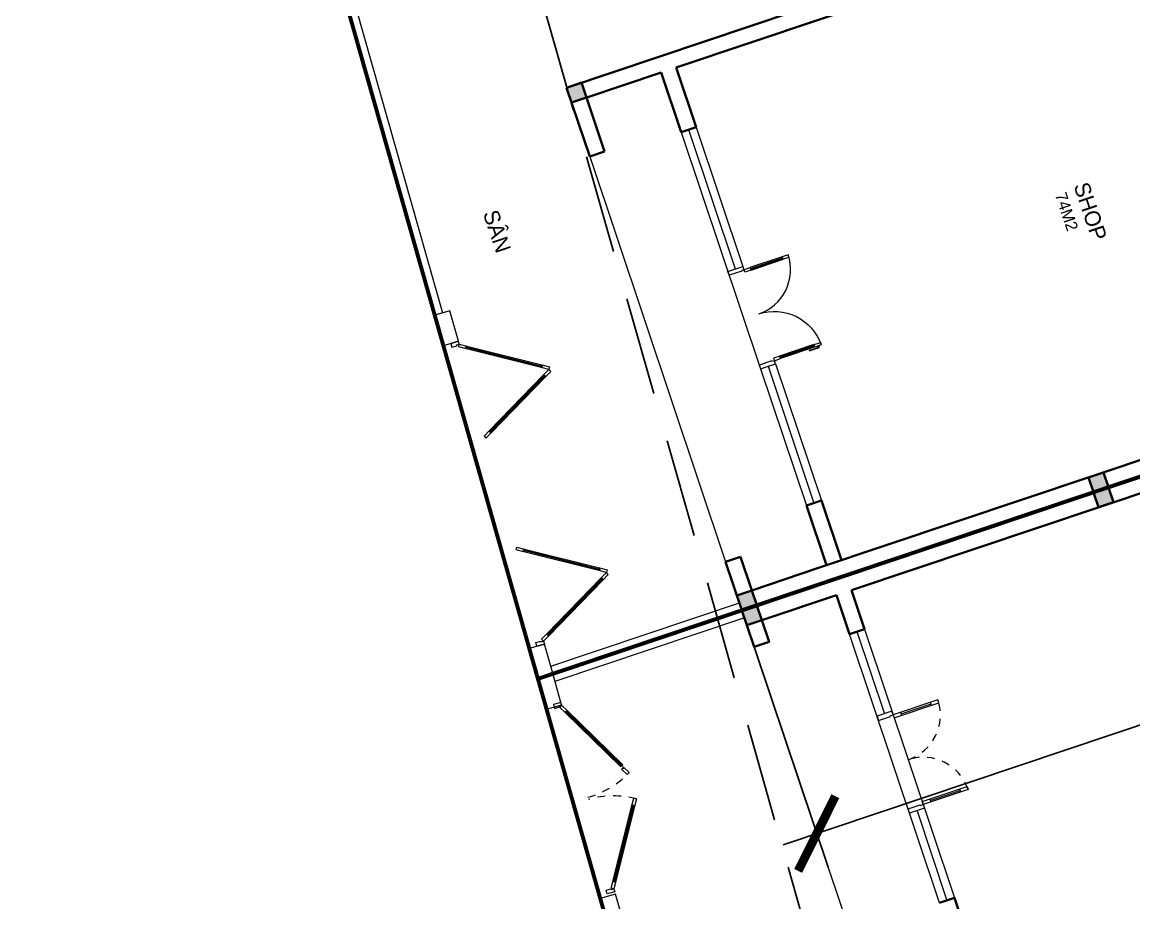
# Model space of a CAD drawing. Header units: metres. Extents: x 568336 to 569219, y 2065964 to 2066430.
# Drawn here: x 568487.03 to 568501.15, y 2066156.67 to 2066167.85 of the extents above; entities that cross this region are included whole.
import ezdxf

# ---------------------------------------------------------------- set-up
doc = ezdxf.new("R2010")
doc.units = ezdxf.units.M
for name, pattern in [('$AUDIT_BAD_LTYPE2', [0]), ('CENTER', [2, 1.25, -0.25, 0.25, -0.25]), ('HIDDEN', [0.375, 0.25, -0.125])]:
    doc.linetypes.add(name, pattern=pattern)
doc.layers.get('0').update_dxf_attribs({"linetype": 'CONTINUOUS'})
doc.layers.get('DEFPOINTS').update_dxf_attribs({"linetype": 'CONTINUOUS'})
for name, color, linetype, lineweight in [('-CENTER', 143, 'CENTER', 13), ('-CONCRETE', 1, 'CONTINUOUS', 35), ('-DOOR', 137, 'CONTINUOUS', 9), ('-LINE1', 7, 'CONTINUOUS', 18), ('-TEXT', 7, 'CONTINUOUS', 15), ('-WALL', 4, 'CONTINUOUS', 35), ('TEXT25', 2, 'CONTINUOUS', 13)]:
    doc.layers.add(name, color=color, linetype=linetype, lineweight=lineweight)
for name, color, linetype in [('-RANH GIOI LO DAT', 12, 'CONTINUOUS'), ('APOLIC', 7, 'CONTINUOUS'), ('RANHGIOI', 2, 'HIDDEN')]:
    doc.layers.add(name, color=color, linetype=linetype)
doc.styles.add('KTHUOC', font='', dxfattribs={"width": 0.8})
doc.styles.add('SVN_AVO_thuong', font='')
doc.styles.add('T1', font='', dxfattribs={"height": 200})
doc.styles.add('vnavanth', font='', dxfattribs={"width": 0.8})
doc.styles.get('KTHUOC').set_extended_font_data('.VnArial NarrowH')
doc.styles.get('SVN_AVO_thuong').set_extended_font_data('SVN-Avo')
doc.styles.get('T1').set_extended_font_data('VNgeometric Light')
doc.styles.get('vnavanth').set_extended_font_data('.VnAvantH')
doc.dimstyles.new('tien', dxfattribs={"dimscale": 0, "dimtxt": 1.5, "dimasz": 0.75, "dimexe": 0.45, "dimexo": 0, "dimgap": 0.25, "dimtad": 1, "dimzin": 1, "dimtxsty": 'KTHUOC', "dimblk1": 'ARCHTICK', "dimblk2": 'ARCHTICK', "dimsah": 1, "dimcen": 1, "dimdle": 0.45, "dimclrd": 37, "dimclre": 37, "dimclrt": 7, "dimaunit": 1, "dimadec": 0, "dimazin": 0, "dimtfac": 1, "dimtix": 1, "dimtofl": 0, "dimtmove": 2, "dimatfit": 3, "dimldrblk": 'ARCHTICK', "dimfxl": 1, "dimtfill": 1, "dimtolj": 1, "dimtzin": 1, "dimarcsym": 0})

# ---------------------------------------------------------------- blocks, each defined once
blk = doc.blocks.new('CONG2')
at = {"layer": '-LINE1', "lineweight": 18}
blk.add_line((257137, -126793), (257137, -126693), dxfattribs=at)
at = {"ltscale": 100}
for p, q in [((255907, -126606), (256397, -125757)), ((256427, -125775), (255937, -126623)), ((256527, -125775), (257017, -126623)), ((257047, -126606), (256557, -125757))]:
    blk.add_line(p, q, dxfattribs=at)
at = {"color": 8, "ltscale": 100}
for points in [[(256412, -125755), (256421, -125760), (255921, -126626), (255912, -126621)], [(256541, -125755), (256533, -125760), (257033, -126626), (257041, -126621)]]:
    blk.add_lwpolyline(points, close=True, dxfattribs=at)
at = {"ltscale": 100}
for points in [[(256477, -125688), (256427, -125775), (256416, -125768), (256421, -125760), (256412, -125755), (256407, -125763), (256397, -125757), (256447, -125671)], [(256477, -125688), (256527, -125775), (256538, -125768), (256533, -125760), (256541, -125755), (256546, -125763), (256557, -125757), (256507, -125671)], [(255917, -126612), (255912, -126621), (255921, -126626), (255926, -126617), (255937, -126623), (255887, -126710), (255857, -126693), (255907, -126606)], [(257036, -126612), (257041, -126621), (257033, -126626), (257028, -126617), (257017, -126623), (257067, -126710), (257097, -126693), (257047, -126606)], [(257087, -126728), (257097, -126728), (257097, -126693), (257137, -126693), (257137, -126793), (257087, -126793)]]:
    blk.add_lwpolyline(points, close=True, dxfattribs=at)
blk = doc.blocks.new('*U52')
for points in [[(22, 564), (22, 734), (50, 734), (50, 706), (27, 706), (27, 564)], [(0, 0), (50, 0), (50, -40), (60, -40), (60, -246), (0, -246)], [(1599, 0), (1549, 0), (1549, -40), (1539, -40), (1539, -246), (1599, -246)]]:
    blk.add_lwpolyline(points, close=True)
for points in [[(50, 670), (90, 670), (90, 770), (50, 770), (50, 670)], [(1549, 629), (1509, 629), (1509, 729), (1549, 729), (1549, 629)], [(50, 673), (50, 100)], [(1549, 632), (1549, 100)], [(50, 100), (90, 100), (90, 0), (50, 0), (50, 100)], [(1549, 100), (1509, 100), (1509, 0), (1549, 0), (1549, 100)]]:
    blk.add_lwpolyline(points)
at = {"ltscale": 0.3}
for points in [[(820, 0, 0.414214), (50, 770, 0.414214)], [(820, 0, -0.414214), (1549, 729, -0.414214)]]:
    blk.add_lwpolyline(points, format="xyb", dxfattribs=at)
at = {"layer": 'APOLIC', "linetype": '$AUDIT_BAD_LTYPE2'}
for p, q in [((70, 100), (70, 670)), ((90, 670), (90, 100)), ((1509, 629), (1509, 100)), ((1529, 100), (1529, 629))]:
    blk.add_line(p, q, dxfattribs=at)
blk = doc.blocks.new('A$C5C575821')
at = {"layer": '-CONCRETE'}
h = blk.add_hatch(color=256, dxfattribs=at)
h.dxf.hatch_style = 1
h.paths.add_polyline_path([(0, 200), (0, 0), (200, 0), (200, 200)])
blk.add_lwpolyline([(0, 0), (200, 0), (200, 200), (0, 200)], close=True, dxfattribs=at)
blk = doc.blocks.new('M23-T1')
at = {"layer": '-DOOR'}
for p, q in [((196849, -433224), (198716, -433224)), ((198716, -433324), (196849, -433324)), ((200016, -433224), (201849, -433224)), ((200016, -433324), (201849, -433324)), ((196849, -433424), (200016, -433424)), ((200016, -433424), (201849, -433424))]:
    blk.add_line(p, q, dxfattribs=at)
blk.add_lwpolyline([(196769, -434624), (202199, -434624)], dxfattribs=at)
at = {"layer": '-LINE1'}
for points in [[(202749, -437153), (202749, -434624)], [(194049, -436842), (198059, -437031)]]:
    blk.add_lwpolyline(points, dxfattribs=at)
at = {"layer": '-LINE1', "ltscale": 10}
for points in [[(198054, -437131), (198454, -437150), (198463, -436950), (198064, -436931)], [(202450, -437339), (202849, -437358), (202859, -437158), (202459, -437139)]]:
    blk.add_lwpolyline(points, close=True, dxfattribs=at)
at = {"layer": '-RANH GIOI LO DAT', "linetype": 'HIDDEN', "ltscale": 10, "const_width": 50}
blk.add_lwpolyline([(193849, -417514), (193849, -436933), (202849, -437358), (202849, -417514)], close=True, dxfattribs=at)
at = {"layer": '-WALL', "linetype": 'Continuous', "ltscale": 10}
for p, q in [((202849, -434955), (202849, -419514)), ((202649, -433544), (202649, -425214)), ((195849, -429213), (195849, -434624)), ((196049, -429213), (196049, -433224)), ((196049, -433224), (196849, -433224)), ((201849, -433224), (202649, -433224)), ((196049, -433424), (196849, -433424)), ((196049, -433424), (196049, -434434)), ((201849, -433424), (202649, -433424)), ((202649, -434424), (202649, -433544)), ((202199, -434424), (202649, -434424)), ((195849, -434624), (196769, -434624)), ((202199, -434624), (202849, -434624))]:
    blk.add_line(p, q, dxfattribs=at)
at = {"layer": '-WALL'}
for p, q in [((196849, -433224), (196849, -433424)), ((201849, -433224), (201849, -433424)), ((196769, -434424), (196049, -434424)), ((196769, -434624), (196769, -434424)), ((202199, -434624), (202199, -434424))]:
    blk.add_line(p, q, dxfattribs=at)
at = {"layer": '-DOOR', "xscale": -0.8130081300813008, "yscale": 0.8130081300813008, "zscale": 0.8130081300813009, "rotation": 0.0001198017089532044}
blk.add_blockref('*U52', (200016, -433224), dxfattribs=at)
at = {"layer": '-DOOR', "xscale": -1, "rotation": 357.2961357445538}
blk.add_blockref('CONG2', (461291, -322529), dxfattribs=at)
at = {"layer": '-DOOR', "rotation": 357.2947229728325}
blk.add_blockref('CONG2', (-48412, -298451), dxfattribs=at)
at = {"layer": '-WALL'}
for p in [(202649, -429914), (195849, -434624), (202649, -434624)]:
    blk.add_blockref('A$C5C575821', p, dxfattribs=at)
at = {"layer": '-TEXT', "color": 2, "style": 'vnavanth'}
blk.add_text('S¢N ', height=200, dxfattribs=at).set_placement((197022, -436142))
at = {"layer": 'TEXT25'}
for s, height, rotation, style, p in [('SHOP', 200, 0, 'SVN_AVO_thuong', (199076, -428916)), ('74M2', 150, 360, 'T1', (199111, -429178))]:
    blk.add_text(s, height=height, rotation=rotation, dxfattribs=dict(at, style=style)).set_placement(p)
blk = doc.blocks.new('*U49')
for p, q in [((-1210, 500), (-1250, 500)), ((-1230, 100), (-1230, 500)), ((-90, 500), (-50, 500)), ((-70, 100), (-70, 500)), ((-1210, 100), (-1250, 100)), ((-90, 100), (-50, 100))]:
    blk.add_line(p, q)
for points in [[(-1250, 0), (-1210, 0), (-1210, 600), (-1250, 600)], [(-50, 0), (-90, 0), (-90, 600), (-50, 600)], [(-1300, -200), (-1240, -200), (-1240, -40), (-1250, -40), (-1250, 0), (-1300, 0)], [(0, -200), (-60, -200), (-60, -40), (-50, -40), (-50, 0), (0, 0)]]:
    blk.add_lwpolyline(points, close=True)
at = {"linetype": 'HIDDEN', "ltscale": 0.1}
for centre, start, end in [((-1250, 0), 0, 90), ((-50, 0), 90, 180)]:
    blk.add_arc(centre, 600, start, end, dxfattribs=at)
blk = doc.blocks.new('cong 2 canh')
at = {"ltscale": 100}
for p, q in [((547984, -107651), (547135, -108141)), ((547153, -108172), (548002, -107682)), ((549365, -108172), (548516, -107682)), ((548534, -107651), (549382, -108141))]:
    blk.add_line(p, q, dxfattribs=at)
at = {"color": 8, "ltscale": 100}
for points in [[(548004, -107666), (547999, -107657), (547133, -108157), (547138, -108166)], [(548514, -107666), (548519, -107657), (549385, -108157), (549380, -108166)]]:
    blk.add_lwpolyline(points, close=True, dxfattribs=at)
at = {"ltscale": 100}
for points in [[(548103, -107601), (548016, -107651), (548022, -107662), (548031, -107657), (548036, -107666), (548027, -107671), (548034, -107682), (548120, -107632)], [(548447, -107601), (548534, -107651), (548527, -107662), (548519, -107657), (548514, -107666), (548522, -107671), (548516, -107682), (548430, -107632)], [(547147, -108161), (547138, -108166), (547133, -108157), (547142, -108152), (547135, -108141), (547049, -108191), (547066, -108222), (547153, -108172)], [(549371, -108161), (549380, -108166), (549385, -108157), (549376, -108152), (549382, -108141), (549469, -108191), (549451, -108222), (549365, -108172)], [(547059, -108226), (547049, -108226), (547049, -108191), (547009, -108191), (547009, -108291), (547059, -108291)], [(549459, -108226), (549469, -108226), (549469, -108191), (549509, -108191), (549509, -108291), (549459, -108291)]]:
    blk.add_lwpolyline(points, close=True, dxfattribs=at)
at = {"color": 8, "linetype": 'HIDDEN', "ltscale": 10}
for centre, start, end in [((547081, -108191), 0, 30), ((549469, -108191), 150, 180)]:
    blk.add_arc(centre, 1180, start, end, dxfattribs=at)
blk = doc.blocks.new('M22-T1')
at = {"layer": '-DOOR'}
blk.add_lwpolyline([(193990, -367024), (197590, -367024), (197590, -367224), (193990, -367224)], close=True, dxfattribs=at)
for points in [[(193990, -367124), (195090, -367124)], [(196390, -367124), (197590, -367126)]]:
    blk.add_lwpolyline(points, dxfattribs=at)
at = {"layer": '-LINE1'}
for points in [[(193370, -368424), (193370, -370962)], [(193750, -368424), (198374, -368424)]]:
    blk.add_lwpolyline(points, dxfattribs=at)
at = {"layer": '-LINE1', "ltscale": 10}
for points in [[(193279, -370958), (193270, -371157), (193670, -371176), (193679, -370977)], [(196176, -371095), (196167, -371294), (196566, -371313), (196576, -371113)]]:
    blk.add_lwpolyline(points, close=True, dxfattribs=at)
at = {"layer": '-RANH GIOI LO DAT', "linetype": 'HIDDEN', "ltscale": 10, "const_width": 50}
blk.add_lwpolyline([(193270, -351314), (193270, -371157), (199276, -371441), (204270, -366677), (204270, -351314)], close=True, dxfattribs=at)
at = {"layer": '-WALL'}
for p, q in [((193270, -353314), (193270, -368755)), ((193470, -367024), (193470, -359014)), ((193990, -367024), (193470, -367024)), ((193990, -367024), (193990, -367224)), ((199963, -367024), (197590, -367024)), ((197590, -367024), (197590, -367224)), ((193990, -367224), (193470, -367224)), ((193470, -367224), (193470, -368224)), ((193270, -371157), (193270, -368424))]:
    blk.add_line(p, q, dxfattribs=at)
blk.add_lwpolyline([(193270, -368424), (193760, -368424), (193759, -368224), (193470, -368224)], dxfattribs=at)
at = {"layer": '-DOOR', "rotation": 359.9999891444508}
blk.add_blockref('*U49', (196390, -367024), dxfattribs=at)
at = {"layer": '-LINE1', "rotation": 357.2961357539888}
blk.add_blockref('cong 2 canh', (-347649, -237100), dxfattribs=at)
at = {"layer": '-WALL'}
for p in [(193270, -363714), (193270, -368424)]:
    blk.add_blockref('A$C5C575821', p, dxfattribs=at)
blk = doc.blocks.new('_ArchTick')
at = {"color": 0, "linetype": 'ByBlock', "const_width": 0.15}
blk.add_lwpolyline([(-0.5, -0.5), (0.5, 0.5)], dxfattribs=at)
blk = doc.blocks.new('*D186')
at = {"color": 37, "lineweight": -2, "transparency": 16777216}
for p, q in [((568510.492, 2066165.193), (568511.587, 2066161.93)), ((568496.691, 2066157.408), (568511.87, 2066162.5)), ((568496.166, 2066160.387), (568497.261, 2066157.124))]:
    blk.add_line(p, q, dxfattribs=at)
at = {"layer": 'DEFPOINTS', "color": 0, "transparency": 16777216}
for p in [(568510.492, 2066165.193), (568511.444, 2066162.357), (568496.166, 2066160.387)]:
    blk.add_point(p, dxfattribs=at)
at = {"color": 37, "lineweight": -2, "transparency": 16777216, "xscale": 0.75, "yscale": 0.75, "zscale": 0.75}
for p, rotation in [((568511.444, 2066162.357), 18.54532064243332), ((568497.118, 2066157.551), 198.5453206424333)]:
    blk.add_blockref('_ArchTick', p, dxfattribs=dict(at, rotation=rotation))
at = {"color": 7, "transparency": 16777216, "insert": (568503.915, 2066161.046), "char_height": 1.5, "attachment_point": 5, "rotation": 18.5453, "style": 'KTHUOC', "bg_fill": 3, "box_fill_scale": 1.1, "bg_fill_color": 256, "bg_fill_true_color": 13158600, "bg_fill_transparency": 0}
blk.add_mtext('\\A1;15,11 ', dxfattribs=at)

msp = doc.modelspace()

# ---------------------------------------------------------------- block references
at = {"layer": '-CENTER', "xscale": 0.001, "yscale": 0.001, "zscale": 0.001, "rotation": 288.5514997340802}
msp.add_blockref('M23-T1', (568843.67, 2066490.973), dxfattribs=at)

# ---------------------------------------------------------------- next in the draw order: linework, layer by layer
at = {"layer": 'RANHGIOI', "color": 12, "ltscale": 5}
msp.add_lwpolyline([(568487.025, 2066191.396), (568500.399, 2066144.283)], dxfattribs=at)

# ---------------------------------------------------------------- next in the draw order: block references
at = {"layer": '-CENTER', "xscale": 0.001, "yscale": 0.001, "zscale": 0.001, "rotation": 288.5514997335048}
msp.add_blockref('M22-T1', (568783.957, 2066460.829), dxfattribs=at)

# ---------------------------------------------------------------- next in the draw order: dimensions: what is measured, and where the dimension line sits
dim = msp.add_aligned_dim(p1=(568496.166, 2066160.387), p2=(568510.492, 2066165.193), distance=-2.991, dimstyle='tien', override={"dimscale": 1, "dimpost": ' '})
dim.commit()
dim.dimension.update_dxf_attribs({"geometry": '*D186', "text_midpoint": (568503.915, 2066161.046)})

doc.saveas('drawing.dxf')
